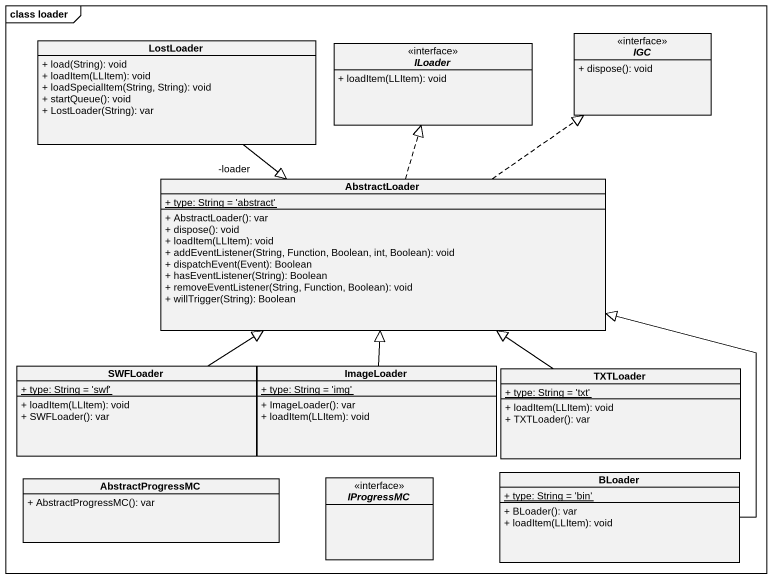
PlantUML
@startuml
mainframe class loader
hide circle
hide empty members
skinparam classAttributeIconSize 0
class LostLoader {
  + load(String): void
  + loadItem(LLItem): void
  + loadSpecialItem(String, String): void
  + startQueue(): void
  + LostLoader(String): var
}
interface ILoader <<interface>> {
  + loadItem(LLItem): void
}
interface IGC <<interface>> {
  + dispose(): void
}
class AbstractLoader {
  {static} + type: String = 'abstract'
  + AbstractLoader(): var
  + dispose(): void
  + loadItem(LLItem): void
  + addEventListener(String, Function, Boolean, int, Boolean): void
  + dispatchEvent(Event): Boolean
  + hasEventListener(String): Boolean
  + removeEventListener(String, Function, Boolean): void
  + willTrigger(String): Boolean
}
class SWFLoader {
  {static} + type: String = 'swf'
  + loadItem(LLItem): void
  + SWFLoader(): var
}
class ImageLoader {
  {static} + type: String = 'img'
  + ImageLoader(): var
  + loadItem(LLItem): void
}
class TXTLoader {
  {static} + type: String = 'txt'
  + loadItem(LLItem): void
  + TXTLoader(): var
}
class BLoader {
  {static} + type: String = 'bin'
  + BLoader(): var
  + loadItem(LLItem): void
}
class AbstractProgressMC {
  + AbstractProgressMC(): var
}
interface IProgressMC <<interface>>
LostLoader --|> AbstractLoader
LostLoader --> "-loader" AbstractLoader
AbstractLoader .up.|> ILoader
AbstractLoader .up.|> IGC
SWFLoader -up-|> AbstractLoader
ImageLoader -up-|> AbstractLoader
TXTLoader -up-|> AbstractLoader
BLoader -up-|> AbstractLoader
@enduml
